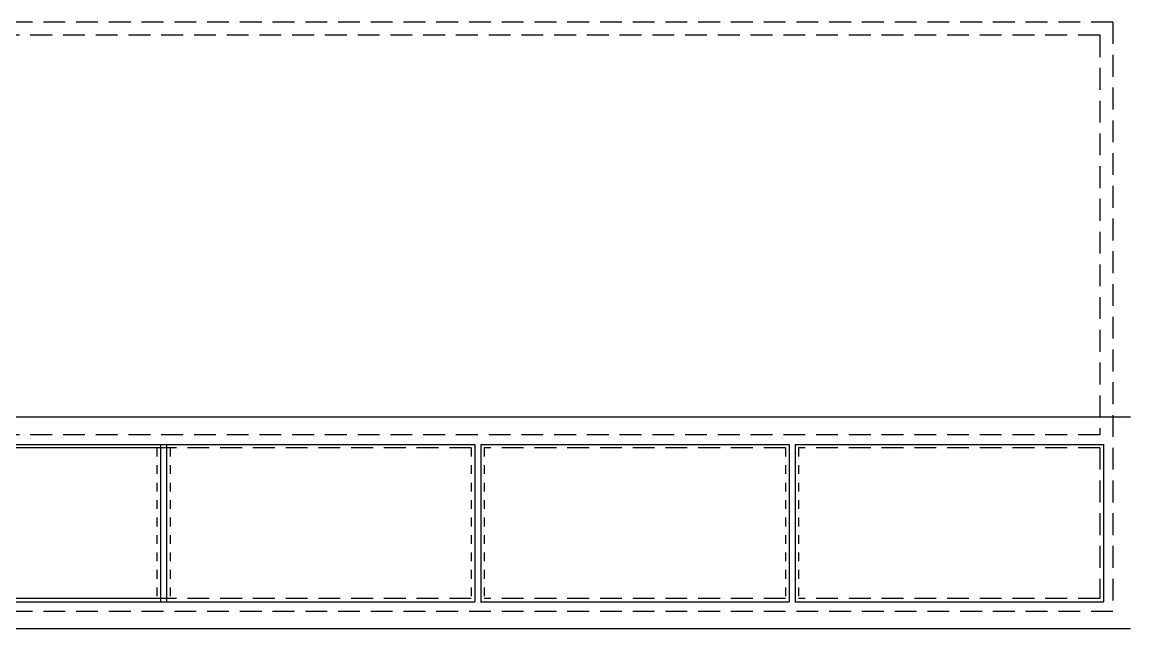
# Model space of a CAD drawing. Header units: millimetres. Extents: x 1887 to 2405, y 1100 to 1335.
# Drawn here: x 2105.57 to 2118.23, y 1275.85 to 1282.8 of the extents above; entities that cross this region are included whole.
import ezdxf

# ---------------------------------------------------------------- set-up
doc = ezdxf.new("R2010")
doc.units = ezdxf.units.MM
for name, pattern in [('DASHDOT', [1, 0.5, -0.25, 0, -0.25]), ('DASHED2', [0.375, 0.25, -0.125]), ('HIDDEN', [0.375, 0.25, -0.125])]:
    doc.linetypes.add(name, pattern=pattern)
for name, color, linetype in [('AR-ESTC', 3, 'Continuous'), ('AR-PROJ', 1, 'HIDDEN'), ('DET-ESQ-PROJ', 1, 'DASHED2'), ('DIM', 7, 'Continuous'), ('insercao', 4, 'Continuous')]:
    doc.layers.add(name, color=color, linetype=linetype)

# ---------------------------------------------------------------- blocks, each defined once
blk = doc.blocks.new('subestação2-vista de cobertura')
at = {"layer": 'AR-ESTC'}
for p, q in [((0.202, -4.275), (-21.952, -4.275)), ((-18.041, -4.588), (-7.309, -4.588)), ((-14.441, -4.588), (-10.909, -4.588)), ((-10.909, -4.588), (-10.909, -6.388)), ((-10.909, -4.588), (-10.909, -6.388)), ((-10.841, -4.588), (-7.309, -4.588)), ((-10.841, -4.588), (-10.841, -6.388)), ((-7.309, -4.588), (-7.309, -6.388)), ((-7.309, -4.588), (-7.309, -6.388)), ((-7.241, -4.588), (-3.709, -4.588)), ((-7.241, -4.588), (-7.241, -6.388)), ((-3.709, -4.588), (-3.709, -6.388)), ((-3.641, -4.588), (-0.109, -4.588)), ((-3.641, -4.588), (-3.641, -6.388)), ((-0.109, -4.588), (-0.109, -6.388)), ((-18.041, -6.388), (-7.309, -6.388)), ((-14.443, -6.388), (-10.909, -6.388)), ((-10.843, -6.388), (-7.309, -6.388)), ((-7.243, -6.388), (-3.709, -6.388)), ((-3.643, -6.388), (-0.109, -6.388)), ((0.202, -6.7), (-21.952, -6.7))]:
    blk.add_line(p, q, dxfattribs=at)
at = {"layer": 'AR-PROJ'}
for p, q in [((0, 0.25), (-13.465, 0.25)), ((0, 0.25), (0, -6.5)), ((-0.15, 0.1), (-21.6, 0.1)), ((-0.15, 0.1), (-0.15, -4.475)), ((-0.15, -4.475), (-21.6, -4.475)), ((-7.35, -4.625), (-18, -4.625)), ((-10.95, -4.625), (-14.4, -4.625)), ((-7.35, -4.625), (-10.8, -4.625)), ((-3.75, -4.625), (-7.2, -4.625)), ((-0.15, -4.625), (-3.6, -4.625)), ((-0.15, -4.625), (-0.15, -6.35)), ((-7.35, -6.35), (-18, -6.35)), ((-10.95, -6.35), (-14.4, -6.35)), ((-7.35, -6.35), (-10.8, -6.35)), ((-3.75, -6.35), (-7.2, -6.35)), ((-0.15, -6.35), (-3.6, -6.35)), ((0, -6.5), (-21.75, -6.5))]:
    blk.add_line(p, q, dxfattribs=at)
at = {"layer": 'AR-PROJ', "linetype": 'DASHDOT', "ltscale": 0.01}
for p, q in [((-10.95, -4.625), (-10.95, -6.35)), ((-10.95, -4.625), (-10.95, -6.35)), ((-10.8, -4.625), (-10.8, -6.35)), ((-7.35, -4.625), (-7.35, -6.35)), ((-7.35, -4.625), (-7.35, -6.35)), ((-7.2, -4.625), (-7.2, -6.35)), ((-3.75, -4.625), (-3.75, -6.35)), ((-3.6, -4.625), (-3.6, -6.35))]:
    blk.add_line(p, q, dxfattribs=at)
at = {"layer": 'DET-ESQ-PROJ'}
blk.add_arc((-0.152, 0.098), 0.002, 0, 90, dxfattribs=at)

msp = doc.modelspace()

# ---------------------------------------------------------------- block references
at = {"layer": 'DIM', "ltscale": 10}
msp.add_blockref('subestação2-vista de cobertura', (2118.059, 1282.548), dxfattribs=at)
at = {"layer": 'insercao', "ltscale": 10}
msp.add_blockref('subestação2-vista de cobertura', (2118.059, 1282.548), dxfattribs=at)

doc.saveas('drawing.dxf')
